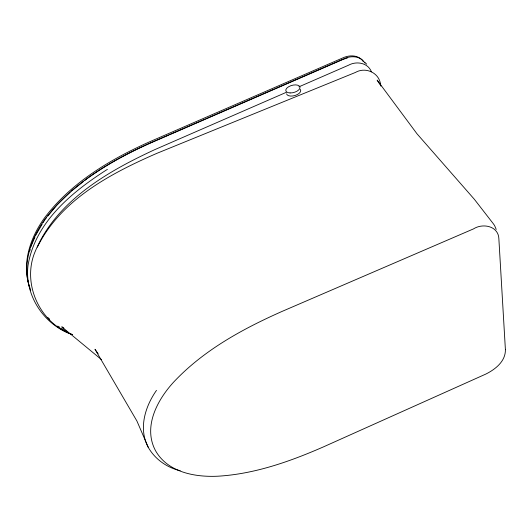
<?xml version="1.0" encoding="UTF-8"?>
<svg xmlns="http://www.w3.org/2000/svg" width="532" height="532" viewBox="0 0 532 532"><rect width="100%" height="100%" fill="white"/><g stroke="black" fill="none" stroke-linecap="round" stroke-linejoin="round"><path stroke-width="0.8" d="M29.792 251.084L30.131 249.548M30.637 247.24L34.999 236.906M35.617 235.43L42.227 224.078M37.36 247.161C60.522 199.932 110.423 173.585 156.667 153.429L355.403 72.458C365.61 66.533 379.23 72.738 380.579 84.522M156.494 390.368C145.017 406.661 138.22 428.945 148.368 447.552C155.158 459.335 167.008 467.628 180.182 470.694M43.099 222.675L44.841 219.862M45.28 219.157L46.324 217.894M47.88 215.992L56.738 205.226L70.224 192.152M71.448 191.081L83.544 181.439M84.821 180.428L86.729 178.905M107.398 169.356C72.199 191.759 35.006 222.11 27.977 265.741C24.432 295.4 44.109 325.271 72.339 334.522M87.368 178.4C108.814 163.091 132.229 150.815 156.415 140.461M157.14 140.149L168.704 135.121M169.442 134.802L205.372 119.195M206.13 118.869L274.226 89.283M274.964 88.964L342.761 59.511M286.296 92.329L154.819 149.625C106.586 171.909 54.517 202.027 34.181 253.99C22.444 285.618 40.632 323.556 72.359 334.588M298.891 86.842L348.546 65.203C356.473 60.801 367.964 62.716 371.429 71.827M343.459 59.271L347.662 57.828M57.735 326.069L59.85 327.353M61.253 328.204L66.886 331.609M63.86 328.091L61.785 326.821L101.419 359.552M47.88 317.538L49.689 319.18M364.759 62.284L366.721 64.199M364.886 63.015C360.536 55.674 350.561 55.448 343.619 58.952L150.077 143.028C110.337 160.83 71.275 184.125 44.755 219.483C30.258 239.606 21.22 266.532 30.716 290.652M363.316 61.612C358.834 54.683 349.205 54.749 342.475 58.068L149.459 141.871C109.831 159.62 70.882 182.822 44.409 218.053C30.071 237.924 21.154 264.291 30.025 288.238M98.181 353.847L95.002 349.278L136.93 421.051L148.368 447.552M379.848 84.342L377.141 80.093L416.962 133.751L474.378 199.32L493.117 223.473L494.561 225.482L496.21 229.405M380.506 84.123L380.885 86.137M300.214 89.349A7.282 3.691 -15 0 1 295.353 95.388A7.282 3.691 -15 0 1 286.568 93.845M505.4 349.684C505.646 361.334 495.272 369.394 485.763 374.102L323.649 446.794C290.073 461.49 254.755 474.019 217.881 476.207C194.918 477.31 167.514 472.33 155.377 450.431C142.915 426.671 157.339 399.871 173.665 382.089C203.437 350.329 242.359 329.049 281.747 311.553L473.473 228.906C482.797 222.881 498.457 225.994 498.863 238.722L505.4 349.684M290.093 92.947A7.308 3.684 -15.1 0 0 299.955 87.075A7.308 3.684 -15.1 0 0 288.61 86.743A7.308 3.684 -15.1 0 0 290.093 92.947"/></g></svg>
